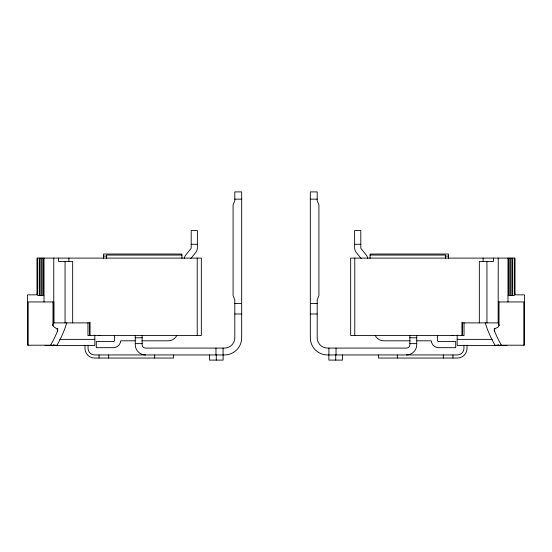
<?xml version="1.0" encoding="UTF-8"?>
<svg xmlns="http://www.w3.org/2000/svg" width="552" height="552" viewBox="0 0 552 552"><rect width="100%" height="100%" fill="white"/><g stroke="black" fill="none" stroke-linecap="round" stroke-linejoin="round"><path stroke-width="0.83" d="M499.015 301.951L499.015 325.659C498.601 328.171 494.495 327.543 494.316 330.268A10.212 4.161 3.8 0 0 494.461 330.965A471.022 191.91 3.8 0 0 501.423 345.2M50.577 345.2A471.022 191.91 -3.8 0 0 57.539 330.965A10.212 4.161 -3.8 0 0 57.684 330.268C56.918 327.198 50.646 327.288 53.544 322.892L89.983 322.892M190.73 258.64L195.58 252.719A7.894 7.894 0 0 0 197.374 247.717L197.374 230.55L191.199 230.55L191.199 247.717A1.718 1.718 0 0 1 190.806 248.8L185.948 254.72A7.894 7.894 0 0 0 184.23 258.647M234.807 199.155L241.672 199.155M310.327 199.155L317.193 199.155M191.199 244.281L197.374 244.281M354.625 244.281L360.801 244.281M181.932 255.058L106.577 255.058L106.577 258.384M370.068 255.058L445.423 255.058L445.423 258.384M103.493 256.093L106.943 256.093M445.057 256.093L448.507 256.093M41.531 295.548L39.91 295.548L39.91 258.101M43.836 295.548L42.214 295.548L42.214 258.101M508.164 295.548L509.786 295.548L509.786 258.101M510.469 295.548L512.09 295.548L512.09 258.101M498.145 301.951L523.834 301.951L523.834 345.2M234.807 303.462L241.672 303.462M310.327 303.462L317.193 303.462M234.807 313.998L241.672 313.998M310.327 313.998L317.193 313.998M462.017 322.892L498.456 322.892L499.015 325.659M135.261 337.789L142.126 337.789M409.874 337.789L416.739 337.789M59.788 339.37L94.827 339.37M457.173 339.37L492.212 339.37M135.095 340.812L120.66 340.812A7.21 7.21 0 0 1 113.464 347.677L96.296 347.677L96.296 341.495L113.464 341.495A1.028 1.028 0 0 0 114.492 340.467L114.492 335.492M141.892 340.812L168.215 340.812A9.612 9.612 0 0 0 176.778 335.561M410.108 340.812L383.785 340.812A9.612 9.612 0 0 1 375.222 335.561M416.905 340.812L431.34 340.812A7.21 7.21 0 0 0 438.536 347.677L455.704 347.677L455.704 341.495L438.536 341.495A1.028 1.028 0 0 1 437.508 340.467L437.508 335.492M135.261 343.627L142.126 343.627M409.874 343.627L416.739 343.627M45.05 345.545L94.827 345.545L94.827 335.064M506.95 345.545L457.173 345.545L457.173 335.064M361.27 258.64L356.419 252.719A7.894 7.894 0 0 1 354.625 247.717L354.625 230.55L360.801 230.55L360.801 247.717A1.718 1.718 0 0 0 361.194 248.8L366.052 254.72A7.894 7.894 0 0 1 367.77 258.647M514.395 258.101L514.395 295.548L512.704 295.548L512.704 258.101M510.8 258.101L510.8 295.548M508.495 258.101L508.495 295.548M507.985 258.101L507.985 301.951M498.249 258.101L498.145 322.892M494.454 328.405L494.454 330.965M494.316 328.55L494.316 330.268M493.426 258.101L493.426 261.531L479.322 261.531L479.322 322.892M486.94 261.51L486.94 322.892M483.124 258.101L483.124 261.531M467.026 345.124L467.026 348.429A9.612 9.612 0 0 1 457.415 358.041L378.465 358.041L378.465 354.95M464.039 322.644L464.039 335.554L350.665 335.554L350.665 258.101L515.023 258.101L515.016 291.394A3.45 0.504 -90 0 0 515.52 294.816L524.4 294.83L524.4 345.2L495.013 345.2A478.487 194.953 3.8 0 1 490.604 336.761A479.371 195.311 3.8 0 1 485.263 322.892M463.942 345.124L463.942 348.429A6.52 6.52 0 0 1 457.415 354.95L327.488 354.95A17.16 17.16 0 0 1 310.327 337.789L310.327 191.903L317.193 191.903L317.193 200.617L318.911 204.944L318.911 295.568L317.193 299.895L317.193 337.789A10.295 10.295 0 0 0 327.488 348.084L406.444 348.084A3.429 3.429 0 0 0 409.874 344.655L409.874 335.554M462.424 322.658L462.424 335.554M462.328 322.547L462.328 335.554M462.017 322.547L462.017 335.554M452.957 354.95L452.957 358.041M448.507 258.384L448.507 254.03L370.068 254.03L370.068 258.384M443.346 354.95L443.346 358.041M416.739 335.554L416.739 344.655A10.295 10.295 0 0 1 406.444 354.95M397.343 354.95L397.343 358.041M354.77 258.101L354.77 335.554M342.592 354.95L342.592 360.097L328.861 360.097L328.916 348.084M336.03 348.084L336.03 354.95M335.726 354.95L335.726 360.097M223.084 348.084L223.139 360.097L209.408 360.097L209.408 354.95M216.274 354.95L216.274 360.097M215.97 348.084L215.97 354.95M197.23 258.101L197.23 335.554M181.932 258.384L181.932 254.03L103.493 254.03L103.493 258.384M173.535 354.95L173.535 358.041L94.585 358.041A9.612 9.612 0 0 1 84.974 348.429L84.974 345.124M154.657 354.95L154.657 358.041M142.126 335.554L142.126 344.655A3.429 3.429 0 0 0 145.555 348.084L224.512 348.084A10.295 10.295 0 0 0 234.807 337.789L234.807 299.895L233.089 295.568L233.089 204.944L234.807 200.617L234.807 191.903L241.672 191.903L241.672 337.789A17.16 17.16 0 0 1 224.512 354.95L94.585 354.95A6.52 6.52 0 0 1 88.058 348.429L88.058 345.124M135.261 335.554L135.261 344.655A10.295 10.295 0 0 0 145.555 354.95M108.654 354.95L108.654 358.041M99.043 354.95L99.043 358.041M89.983 322.547L89.983 335.554M89.672 322.547L89.672 335.554M89.576 322.658L89.576 335.554M87.961 322.644L87.961 335.554L201.335 335.554L201.335 258.101L36.977 258.101L36.984 291.394A3.45 0.504 90 0 1 36.48 294.816L27.6 294.83L27.6 345.2L56.987 345.2A478.487 194.953 -3.8 0 0 61.396 336.761A479.371 195.311 -3.8 0 0 66.737 322.892M72.678 322.892L72.678 261.531L58.574 261.531L58.574 258.101M68.876 258.101L68.876 261.531M65.06 261.51L65.06 322.892M57.684 328.55L57.684 330.268M57.546 328.405L57.546 330.965M53.854 322.892L53.854 301.951L28.166 301.951L28.166 345.2M53.751 258.101L53.751 322.892M52.985 301.951L52.985 325.659M44.015 258.101L44.015 301.951M43.504 258.101L43.504 295.548M41.2 258.101L41.2 295.548M39.295 258.101L39.295 295.548L37.605 295.548L37.605 258.101M498.559 345.304A6.3 1.628 -90 0 1 498.125 344.62M453.144 335.305A5.837 5.837 0 0 1 451.343 335.588M53.875 344.62A6.3 1.628 -90 0 1 53.441 345.304M100.657 335.588A5.837 5.837 0 0 1 98.856 335.305"/></g></svg>
